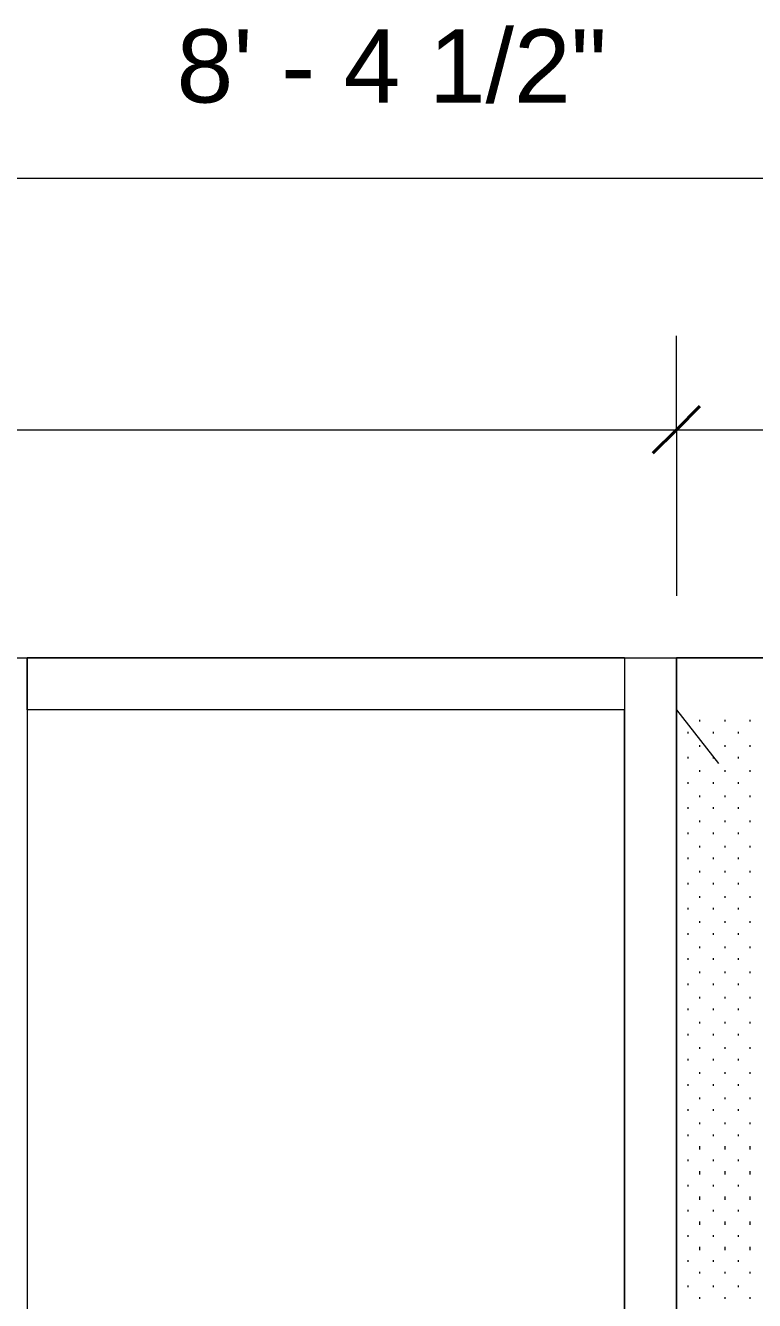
# Model space of a CAD drawing. Header units: inches. Extents: x -6061 to 13621, y -296 to 7483.
# Drawn here: x -5688.9 to -5654.1, y -123.2 to -62.3 of the extents above; entities that cross this region are included whole.
import ezdxf

# ---------------------------------------------------------------- set-up
doc = ezdxf.new("R2010")
doc.units = ezdxf.units.IN
doc.header["$MEASUREMENT"] = 0
doc.layers.get('0').update_dxf_attribs({"linetype": 'CONTINUOUS'})
doc.styles.add('Arial$001H0', font='arial.ttf')

msp = doc.modelspace()

# ---------------------------------------------------------------- linework, layer by layer
at = {"color": 7, "linetype": 'Continuous', "lineweight": 9, "true_color": 0x000007}
for p, q in [((-5724.6385, -69.62986), (-5619.55976, -69.62986)), ((-5657.84302, -81.64344), (-5657.84302, -77.15837)), ((-5657.84302, -81.64344), (-5657.84302, -77.15837)), ((-5690.11949, -81.64344), (-5655.60049, -81.64344)), ((-5660.08556, -81.64344), (-5619.55976, -81.64344)), ((-5657.84302, -81.64344), (-5657.84302, -89.5724)), ((-5657.84302, -81.64344), (-5657.84302, -89.5724)), ((-5691.32085, -92.53575), (-5688.83805, -92.53575)), ((-5688.83805, -95.01855), (-5688.83805, -92.53575)), ((-5660.32583, -92.53575), (-5688.83805, -92.53575)), ((-5688.83805, -92.53575), (-5688.83805, -184.55973)), ((-5660.32583, -92.53575), (-5657.84302, -92.53575)), ((-5660.32583, -92.53575), (-5660.32583, -184.55973)), ((-5660.32583, -92.53575), (-5660.32583, -95.01855)), ((-5657.84302, -95.01855), (-5657.84302, -92.53575)), ((-5621.8023, -92.53575), (-5657.84302, -92.53575)), ((-5657.84302, -92.53575), (-5657.84302, -184.55973)), ((-5660.32583, -95.01855), (-5688.83805, -95.01855)), ((-5688.83805, -95.01855), (-5688.83805, -182.07692)), ((-5660.32583, -95.01855), (-5688.83805, -95.01855)), ((-5660.32583, -182.07692), (-5660.32583, -95.01855)), ((-5657.84302, -95.01855), (-5655.84076, -97.58145)), ((-5657.84302, -184.55973), (-5657.84302, -95.01855))]:
    msp.add_line(p, q, dxfattribs=at)
at = {"color": 7, "linetype": 'Continuous', "lineweight": 40, "true_color": 0x000007}
for q in [(-5656.72176, -80.52217), (-5656.72176, -80.52217), (-5658.96429, -82.76471), (-5658.96429, -82.76471)]:
    msp.add_line((-5657.84302, -81.64344), q, dxfattribs=at)
at = {"color": 7, "linetype": 'Continuous', "lineweight": 18, "true_color": 0x000007}
msp.add_line((-5722.39596, -92.53575), (-5619.31949, -92.53575), dxfattribs=at)
at = {"color": 7, "linetype": 'Continuous', "lineweight": 9, "true_color": 0xffffff}
for p, q in [((-5656.72176, -95.57919), (-5656.72176, -95.4991)), ((-5655.5204, -95.57919), (-5655.5204, -95.4991)), ((-5654.31904, -95.57919), (-5654.31904, -95.4991)), ((-5657.28239, -96.13982), (-5657.28239, -96.05973)), ((-5656.08103, -96.13982), (-5656.08103, -96.05973)), ((-5654.87967, -96.13982), (-5654.87967, -96.05973)), ((-5656.72176, -96.78054), (-5656.72176, -96.70045)), ((-5655.5204, -96.78054), (-5655.5204, -96.70045)), ((-5654.31904, -96.78054), (-5654.31904, -96.70045)), ((-5657.28239, -97.34118), (-5657.28239, -97.26109)), ((-5656.08103, -97.34118), (-5656.08103, -97.26109)), ((-5654.87967, -97.34118), (-5654.87967, -97.26109)), ((-5656.72176, -97.9819), (-5656.72176, -97.90181)), ((-5655.5204, -97.9819), (-5655.5204, -97.90181)), ((-5654.31904, -97.9819), (-5654.31904, -97.90181)), ((-5657.28239, -98.54253), (-5657.28239, -98.46244)), ((-5656.08103, -98.54253), (-5656.08103, -98.46244)), ((-5654.87967, -98.54253), (-5654.87967, -98.46244)), ((-5656.72176, -99.18326), (-5656.72176, -99.10317)), ((-5655.5204, -99.18326), (-5655.5204, -99.10317)), ((-5654.31904, -99.18326), (-5654.31904, -99.10317)), ((-5657.28239, -99.74389), (-5657.28239, -99.6638)), ((-5656.08103, -99.74389), (-5656.08103, -99.6638)), ((-5654.87967, -99.74389), (-5654.87967, -99.6638)), ((-5656.72176, -100.38462), (-5656.72176, -100.30453)), ((-5655.5204, -100.38462), (-5655.5204, -100.30453)), ((-5654.31904, -100.38462), (-5654.31904, -100.30453)), ((-5657.28239, -100.94525), (-5657.28239, -100.86516)), ((-5656.08103, -100.94525), (-5656.08103, -100.86516)), ((-5654.87967, -100.94525), (-5654.87967, -100.86516)), ((-5656.72176, -101.58597), (-5656.72176, -101.50588)), ((-5655.5204, -101.58597), (-5655.5204, -101.50588)), ((-5654.31904, -101.58597), (-5654.31904, -101.50588)), ((-5657.28239, -102.14661), (-5657.28239, -102.06652)), ((-5656.08103, -102.14661), (-5656.08103, -102.06652)), ((-5654.87967, -102.14661), (-5654.87967, -102.06652)), ((-5656.72176, -102.78733), (-5656.72176, -102.70724)), ((-5655.5204, -102.78733), (-5655.5204, -102.70724)), ((-5654.31904, -102.78733), (-5654.31904, -102.70724)), ((-5657.28239, -103.34796), (-5657.28239, -103.26787)), ((-5656.08103, -103.34796), (-5656.08103, -103.26787)), ((-5654.87967, -103.34796), (-5654.87967, -103.26787)), ((-5656.72176, -103.98869), (-5656.72176, -103.9086)), ((-5655.5204, -103.98869), (-5655.5204, -103.9086)), ((-5654.31904, -103.98869), (-5654.31904, -103.9086)), ((-5657.28239, -104.54932), (-5657.28239, -104.46923)), ((-5656.08103, -104.54932), (-5656.08103, -104.46923)), ((-5654.87967, -104.54932), (-5654.87967, -104.46923)), ((-5656.72176, -105.19005), (-5656.72176, -105.10995)), ((-5655.5204, -105.19005), (-5655.5204, -105.10995)), ((-5654.31904, -105.19005), (-5654.31904, -105.10995)), ((-5657.28239, -105.75068), (-5657.28239, -105.67059)), ((-5656.08103, -105.75068), (-5656.08103, -105.67059)), ((-5654.87967, -105.75068), (-5654.87967, -105.67059)), ((-5656.72176, -106.3914), (-5656.72176, -106.31131)), ((-5655.5204, -106.3914), (-5655.5204, -106.31131)), ((-5654.31904, -106.3914), (-5654.31904, -106.31131)), ((-5657.28239, -106.95204), (-5657.28239, -106.87195)), ((-5656.08103, -106.95204), (-5656.08103, -106.87195)), ((-5654.87967, -106.95204), (-5654.87967, -106.87195)), ((-5656.72176, -107.59276), (-5656.72176, -107.51267)), ((-5655.5204, -107.59276), (-5655.5204, -107.51267)), ((-5654.31904, -107.59276), (-5654.31904, -107.51267)), ((-5657.28239, -108.15339), (-5657.28239, -108.0733)), ((-5656.08103, -108.15339), (-5656.08103, -108.0733)), ((-5654.87967, -108.15339), (-5654.87967, -108.0733)), ((-5656.72176, -108.79412), (-5656.72176, -108.71403)), ((-5655.5204, -108.79412), (-5655.5204, -108.71403)), ((-5654.31904, -108.79412), (-5654.31904, -108.71403)), ((-5657.28239, -109.35475), (-5657.28239, -109.27466)), ((-5656.08103, -109.35475), (-5656.08103, -109.27466)), ((-5654.87967, -109.35475), (-5654.87967, -109.27466)), ((-5656.72176, -109.99548), (-5656.72176, -109.91538)), ((-5655.5204, -109.99548), (-5655.5204, -109.91538)), ((-5654.31904, -109.99548), (-5654.31904, -109.91538)), ((-5657.28239, -110.55611), (-5657.28239, -110.47602)), ((-5656.08103, -110.55611), (-5656.08103, -110.47602)), ((-5654.87967, -110.55611), (-5654.87967, -110.47602)), ((-5656.72176, -111.19683), (-5656.72176, -111.11674)), ((-5655.5204, -111.19683), (-5655.5204, -111.11674)), ((-5654.31904, -111.19683), (-5654.31904, -111.11674)), ((-5657.28239, -111.75747), (-5657.28239, -111.67738)), ((-5656.08103, -111.75747), (-5656.08103, -111.67738)), ((-5654.87967, -111.75747), (-5654.87967, -111.67738)), ((-5656.72176, -112.39819), (-5656.72176, -112.3181)), ((-5655.5204, -112.39819), (-5655.5204, -112.3181)), ((-5654.31904, -112.39819), (-5654.31904, -112.3181)), ((-5657.28239, -112.95882), (-5657.28239, -112.87873)), ((-5656.08103, -112.95882), (-5656.08103, -112.87873)), ((-5654.87967, -112.95882), (-5654.87967, -112.87873)), ((-5656.72176, -113.59955), (-5656.72176, -113.51946)), ((-5655.5204, -113.59955), (-5655.5204, -113.51946)), ((-5654.31904, -113.59955), (-5654.31904, -113.51946)), ((-5657.28239, -114.16018), (-5657.28239, -114.08009)), ((-5656.08103, -114.16018), (-5656.08103, -114.08009)), ((-5654.87967, -114.16018), (-5654.87967, -114.08009)), ((-5656.72176, -114.80091), (-5656.72176, -114.72081)), ((-5655.5204, -114.80091), (-5655.5204, -114.72081)), ((-5654.31904, -114.80091), (-5654.31904, -114.72081)), ((-5657.28239, -115.36154), (-5657.28239, -115.28145)), ((-5656.08103, -115.36154), (-5656.08103, -115.28145)), ((-5654.87967, -115.36154), (-5654.87967, -115.28145)), ((-5656.72176, -116.00226), (-5656.72176, -115.84208)), ((-5655.5204, -116.00226), (-5655.5204, -115.84208)), ((-5654.31904, -116.00226), (-5654.31904, -115.84208)), ((-5657.28239, -116.5629), (-5657.28239, -116.48281)), ((-5656.08103, -116.5629), (-5656.08103, -116.48281)), ((-5654.87967, -116.5629), (-5654.87967, -116.48281)), ((-5656.72176, -117.20362), (-5656.72176, -117.04344)), ((-5655.5204, -117.20362), (-5655.5204, -117.04344)), ((-5654.31904, -117.20362), (-5654.31904, -117.04344)), ((-5657.28239, -117.76425), (-5657.28239, -117.68416)), ((-5656.08103, -117.76425), (-5656.08103, -117.68416)), ((-5654.87967, -117.76425), (-5654.87967, -117.68416)), ((-5656.72176, -118.40498), (-5656.72176, -118.2448)), ((-5655.5204, -118.40498), (-5655.5204, -118.2448)), ((-5654.31904, -118.40498), (-5654.31904, -118.2448)), ((-5657.28239, -118.96561), (-5657.28239, -118.88552)), ((-5656.08103, -118.96561), (-5656.08103, -118.88552)), ((-5654.87967, -118.96561), (-5654.87967, -118.88552)), ((-5656.72176, -119.60634), (-5656.72176, -119.44615)), ((-5655.5204, -119.60634), (-5655.5204, -119.44615)), ((-5654.31904, -119.60634), (-5654.31904, -119.44615)), ((-5657.28239, -120.16697), (-5657.28239, -120.08688)), ((-5656.08103, -120.16697), (-5656.08103, -120.08688)), ((-5654.87967, -120.16697), (-5654.87967, -120.08688)), ((-5656.72176, -120.80769), (-5656.72176, -120.64751)), ((-5655.5204, -120.80769), (-5655.5204, -120.64751)), ((-5654.31904, -120.80769), (-5654.31904, -120.64751)), ((-5657.28239, -121.36833), (-5657.28239, -121.28824)), ((-5656.08103, -121.36833), (-5656.08103, -121.28824)), ((-5654.87967, -121.36833), (-5654.87967, -121.28824)), ((-5656.72176, -121.92896), (-5656.72176, -121.84887)), ((-5655.5204, -121.92896), (-5655.5204, -121.84887)), ((-5654.31904, -121.92896), (-5654.31904, -121.84887)), ((-5657.28239, -122.56968), (-5657.28239, -122.48959)), ((-5656.08103, -122.56968), (-5656.08103, -122.48959)), ((-5654.87967, -122.56968), (-5654.87967, -122.48959)), ((-5656.72176, -123.13032), (-5656.72176, -123.05023)), ((-5655.5204, -123.13032), (-5655.5204, -123.05023)), ((-5654.31904, -123.13032), (-5654.31904, -123.05023))]:
    msp.add_line(p, q, dxfattribs=at)

# ---------------------------------------------------------------- texts
at = {"color": 7, "true_color": 0x000007, "style": 'Arial$001H0'}
msp.add_text('8\' - 4 1/2"', height=3.4905041, dxfattribs=at).set_placement((-5681.71015, -66.02588))

doc.saveas('drawing.dxf')
